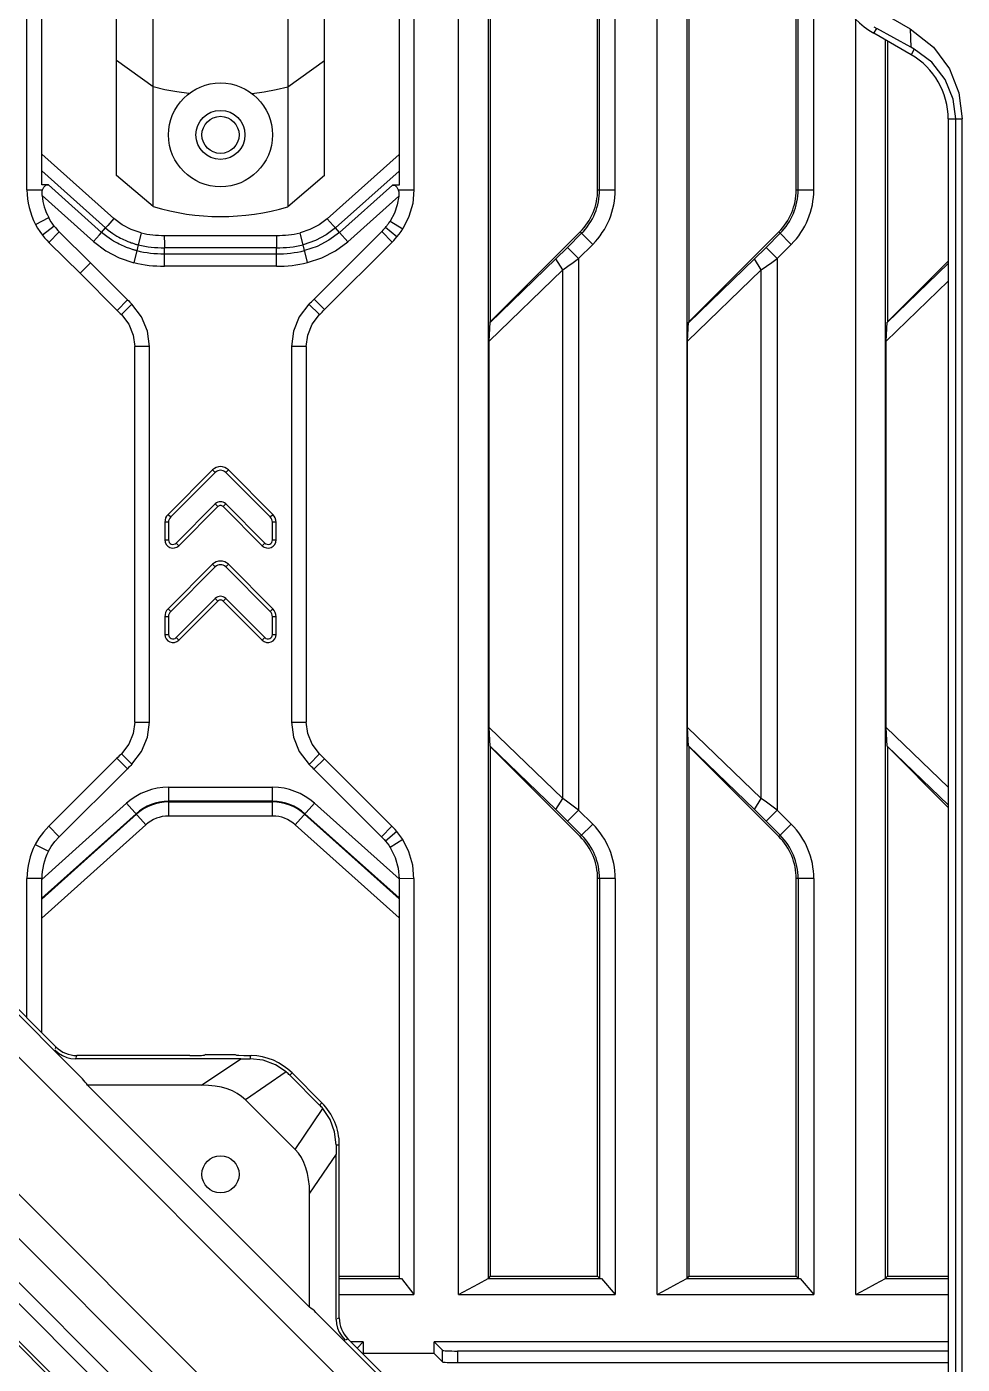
# Model space of a CAD drawing. Header units: millimetres. Extents: x -3132 to 28633, y 682 to 5849.
# Drawn here: x 23672.9 to 23735.8, y 2335.9 to 2426 of the extents above; entities that cross this region are included whole.
import ezdxf

# ---------------------------------------------------------------- set-up
doc = ezdxf.new("R2010")
doc.units = ezdxf.units.MM

# ---------------------------------------------------------------- blocks, each defined once
blk = doc.blocks.new('rtjg')
at = {"linetype": 'Continuous'}
for p, q in [((18380.42, 2018.723), (18380.42, 2251.809)), ((18382.417, 2251.809), (18382.417, 2019.788)), ((18393.79, 2018.723), (18393.79, 2251.809)), ((18395.787, 2251.809), (18395.787, 2019.788)), ((18382.559, 2193.417), (18382.559, 2084.216)), ((18395.929, 2193.417), (18395.929, 2084.216)), ((18359.853, 2091.984), (18359.853, 2185.635)), ((18368.92, 2185.647), (18368.92, 2091.972)), ((18351.359, 2093.106), (18351.359, 2184.513)), ((18352.363, 2093.451), (18352.359, 2184.434)), ((18376.419, 2184.456), (18376.419, 2093.431)), ((18377.419, 2184.511), (18377.419, 2093.107)), ((18389.785, 2093.106), (18389.785, 2184.513)), ((18389.919, 2093.106), (18389.919, 2184.513)), ((18390.973, 2093.106), (18390.973, 2184.513)), ((18403.155, 2093.106), (18403.155, 2184.513)), ((18403.289, 2093.106), (18403.289, 2184.513)), ((18404.343, 2093.106), (18404.343, 2184.513)), ((18357.389, 2094.075), (18357.389, 2183.544)), ((18371.389, 2094.064), (18371.389, 2183.555)), ((18408.337, 2105.385), (18410.837, 2103.942)), ((18407.16, 2018.723), (18407.16, 2104.596)), ((18408.389, 2103.653), (18408.575, 2103.976)), ((18410.889, 2102.21), (18408.389, 2103.653)), ((18410.874, 2102.709), (18408.575, 2103.976)), ((18409.157, 2103.21), (18409.157, 2019.788)), ((18410.837, 2103.942), (18410.874, 2102.709)), ((18409.299, 2103.128), (18409.299, 2084.216)), ((18411.105, 2102.584), (18410.874, 2102.709)), ((18411.105, 2102.584), (18410.889, 2102.21)), ((18359.853, 2100.035), (18357.389, 2101.81)), ((18371.389, 2101.801), (18368.92, 2100.025)), ((18413.389, 2097.88), (18414.337, 2097.88)), ((18413.389, 2097.88), (18413.389, 1996.696)), ((18413.904, 1996.696), (18413.904, 2097.88)), ((18414.337, 1996.696), (18414.337, 2097.88)), ((18273.315, 2095.59), (18358.389, 2010.516)), ((18357.202, 2091.17), (18352.361, 2095.514)), ((18376.419, 2095.491), (18371.582, 2091.165)), ((18356.653, 2090.545), (18352.363, 2094.394)), ((18376.419, 2094.375), (18372.131, 2090.54)), ((18352.804, 2093.453), (18352.362, 2093.452)), ((18352.804, 2093.453), (18356.38, 2090.244)), ((18359.853, 2091.984), (18357.389, 2094.075)), ((18371.389, 2094.064), (18368.92, 2091.972)), ((18372.405, 2090.239), (18375.974, 2093.431)), ((18376.419, 2093.431), (18375.974, 2093.431)), ((18351.359, 2093.106), (18352.408, 2093.106)), ((18352.378, 2092.717), (18355.829, 2089.621)), ((18372.954, 2089.613), (18376.396, 2092.693)), ((18376.362, 2093.107), (18377.419, 2093.107)), ((18389.785, 2093.106), (18390.973, 2093.106)), ((18403.155, 2093.106), (18404.343, 2093.106)), ((18355.806, 2010.271), (18274.784, 2091.292)), ((18351.933, 2090.78), (18352.82, 2091.242)), ((18353.187, 2090.672), (18352.401, 2090.054)), ((18356.799, 2090.714), (18356.653, 2090.545)), ((18357.202, 2091.17), (18356.799, 2090.714)), ((18371.582, 2091.165), (18371.983, 2090.706)), ((18371.983, 2090.706), (18372.131, 2090.54)), ((18375.82, 2091.005), (18376.671, 2090.479)), ((18352.841, 2089.565), (18353.536, 2090.284)), ((18355.639, 2088.199), (18353.536, 2090.284)), ((18356.38, 2090.244), (18356.653, 2090.545)), ((18359.052, 2090.215), (18358.56, 2088.204)), ((18360.607, 2090.041), (18368.171, 2090.041)), ((18370.245, 2088.208), (18369.748, 2090.218)), ((18375.243, 2090.303), (18370.687, 2085.747)), ((18372.405, 2090.239), (18372.131, 2090.54)), ((18372.405, 2090.239), (18372.954, 2089.614)), ((18375.944, 2089.59), (18375.243, 2090.303)), ((18376.263, 2089.936), (18375.498, 2090.58)), ((18388.613, 2090.278), (18382.559, 2084.216)), ((18387.758, 2089.233), (18388.708, 2090.183)), ((18389.453, 2089.438), (18388.613, 2090.278)), ((18401.983, 2090.278), (18395.929, 2084.216)), ((18401.128, 2089.233), (18402.078, 2090.183)), ((18402.823, 2089.438), (18401.983, 2090.278)), ((18352.858, 2089.549), (18354.933, 2087.491)), ((18360.613, 2088.803), (18360.615, 2089.209)), ((18360.613, 2088.803), (18368.165, 2088.802)), ((18368.163, 2089.209), (18360.615, 2089.209)), ((18368.165, 2088.802), (18368.163, 2089.209)), ((18371.394, 2085.04), (18375.944, 2089.59)), ((18387.758, 2089.233), (18388.503, 2088.488)), ((18388.503, 2088.488), (18389.453, 2089.438)), ((18401.128, 2089.233), (18401.873, 2088.488)), ((18401.873, 2088.488), (18402.823, 2089.438)), ((18354.933, 2087.491), (18355.639, 2088.199)), ((18358.137, 2085.696), (18355.639, 2088.199)), ((18368.157, 2087.97), (18360.62, 2087.97)), ((18386.972, 2088.46), (18382.545, 2084.185)), ((18387.434, 2087.715), (18386.972, 2088.46)), ((18388.503, 2088.488), (18388.503, 2051.344)), ((18400.342, 2088.46), (18395.915, 2084.185)), ((18400.804, 2087.715), (18400.342, 2088.46)), ((18401.873, 2088.488), (18401.873, 2051.344)), ((18413.389, 2088.148), (18409.285, 2084.185)), ((18413.389, 2088.311), (18409.299, 2084.216)), ((18354.933, 2087.491), (18357.43, 2084.989)), ((18382.473, 2082.924), (18387.434, 2087.715)), ((18387.434, 2052.117), (18387.434, 2087.715)), ((18395.843, 2082.924), (18400.804, 2087.715)), ((18400.804, 2052.117), (18400.804, 2087.715)), ((18302.476, 2086.228), (18353.312, 2035.392)), ((18409.213, 2082.924), (18413.389, 2086.956)), ((18357.43, 2084.989), (18358.137, 2085.696)), ((18357.717, 2084.704), (18358.424, 2085.411)), ((18371.055, 2084.703), (18370.346, 2085.408)), ((18370.687, 2085.747), (18371.394, 2085.04)), ((18382.473, 2082.924), (18382.542, 2084.188)), ((18382.545, 2084.185), (18382.555, 2084.22)), ((18395.843, 2082.924), (18395.912, 2084.188)), ((18395.915, 2084.185), (18395.925, 2084.22)), ((18409.213, 2082.924), (18409.282, 2084.188)), ((18404.707, 1965.612), (18287.752, 2082.567)), ((18359.612, 2082.567), (18358.612, 2082.567)), ((18358.612, 2057.263), (18358.612, 2082.567)), ((18359.612, 2057.264), (18359.612, 2082.568)), ((18370.164, 2082.569), (18369.164, 2082.569)), ((18369.164, 2082.568), (18369.164, 2057.264)), ((18370.164, 2082.569), (18370.163, 2057.265)), ((18382.473, 2056.908), (18382.473, 2082.924)), ((18395.843, 2056.908), (18395.843, 2082.924)), ((18409.213, 2056.908), (18409.213, 2082.924)), ((18363.859, 2074.254), (18360.859, 2071.254)), ((18361.035, 2071.077), (18364.035, 2074.077)), ((18364.035, 2074.077), (18363.859, 2074.254)), ((18364.919, 2074.254), (18364.742, 2074.077)), ((18364.742, 2074.077), (18367.742, 2071.077)), ((18367.919, 2071.254), (18364.919, 2074.254)), ((18364.035, 2071.956), (18361.401, 2069.322)), ((18361.578, 2069.145), (18364.212, 2071.779)), ((18364.212, 2071.779), (18364.035, 2071.956)), ((18364.742, 2071.956), (18364.566, 2071.779)), ((18364.566, 2071.779), (18367.2, 2069.145)), ((18367.377, 2069.322), (18364.742, 2071.956)), ((18355.091, 2033.24), (18317.457, 2070.873)), ((18360.859, 2071.254), (18361.035, 2071.077)), ((18367.742, 2071.077), (18367.919, 2071.254)), ((18360.889, 2070.724), (18360.639, 2070.724)), ((18360.639, 2070.724), (18360.639, 2069.534)), ((18360.889, 2070.724), (18360.889, 2069.534)), ((18368.139, 2070.724), (18367.889, 2070.724)), ((18367.889, 2069.534), (18367.889, 2070.724)), ((18368.139, 2069.534), (18368.139, 2070.724)), ((18316.044, 2069.459), (18398.858, 1986.646)), ((18360.639, 2069.534), (18360.889, 2069.534)), ((18361.401, 2069.322), (18361.578, 2069.145)), ((18367.2, 2069.145), (18367.377, 2069.322)), ((18367.889, 2069.534), (18368.139, 2069.534)), ((18363.859, 2067.89), (18360.859, 2064.89)), ((18361.035, 2064.713), (18364.035, 2067.713)), ((18364.035, 2067.713), (18363.859, 2067.89)), ((18364.919, 2067.89), (18364.742, 2067.713)), ((18364.742, 2067.713), (18367.742, 2064.713)), ((18367.919, 2064.89), (18364.919, 2067.89)), ((18364.035, 2065.592), (18361.401, 2062.958)), ((18361.578, 2062.781), (18364.212, 2065.415)), ((18364.212, 2065.415), (18364.035, 2065.592)), ((18364.742, 2065.592), (18364.566, 2065.415)), ((18364.566, 2065.415), (18367.2, 2062.781)), ((18367.377, 2062.958), (18364.742, 2065.592)), ((18360.859, 2064.89), (18361.035, 2064.713)), ((18367.742, 2064.713), (18367.919, 2064.89)), ((18360.889, 2064.36), (18360.639, 2064.36)), ((18360.639, 2064.36), (18360.639, 2063.17)), ((18360.889, 2064.36), (18360.889, 2063.17)), ((18368.139, 2064.36), (18367.889, 2064.36)), ((18367.889, 2063.17), (18367.889, 2064.36)), ((18368.139, 2063.17), (18368.139, 2064.36)), ((18360.639, 2063.17), (18360.889, 2063.17)), ((18361.401, 2062.958), (18361.578, 2062.781)), ((18367.2, 2062.781), (18367.377, 2062.958)), ((18367.889, 2063.17), (18368.139, 2063.17)), ((18405.146, 1971.131), (18316.044, 2060.234)), ((18315.293, 2057.992), (18405.137, 1968.148)), ((18358.612, 2057.263), (18359.612, 2057.263)), ((18369.163, 2057.265), (18370.163, 2057.265)), ((18387.434, 2052.117), (18382.473, 2056.908)), ((18382.542, 2055.644), (18382.473, 2056.908)), ((18400.804, 2052.117), (18395.843, 2056.908)), ((18395.912, 2055.644), (18395.843, 2056.908)), ((18413.389, 2052.875), (18409.213, 2056.908)), ((18409.282, 2055.644), (18409.213, 2056.908)), ((18382.542, 2055.63), (18382.559, 2055.63)), ((18382.545, 2055.647), (18386.972, 2051.372)), ((18382.559, 2055.63), (18382.559, 2019.942)), ((18382.559, 2055.616), (18388.613, 2049.554)), ((18395.912, 2055.63), (18395.929, 2055.63)), ((18395.915, 2055.647), (18400.342, 2051.372)), ((18395.929, 2055.63), (18395.929, 2019.942)), ((18395.929, 2055.616), (18401.983, 2049.554)), ((18409.282, 2055.63), (18409.299, 2055.63)), ((18409.285, 2055.647), (18413.389, 2051.684)), ((18409.299, 2055.63), (18409.299, 2019.942)), ((18409.299, 2055.616), (18413.389, 2051.521)), ((18357.418, 2054.831), (18352.825, 2050.25)), ((18358.124, 2054.123), (18357.418, 2054.831)), ((18357.722, 2055.132), (18358.43, 2054.426)), ((18371.059, 2055.125), (18370.351, 2054.419)), ((18371.385, 2054.801), (18370.678, 2054.094)), ((18375.928, 2050.258), (18371.385, 2054.801)), ((18353.526, 2049.537), (18358.124, 2054.123)), ((18370.678, 2054.094), (18375.232, 2049.54)), ((18360.888, 2052.878), (18367.897, 2052.878)), ((18360.888, 2052.878), (18360.888, 2050.936)), ((18367.897, 2050.936), (18367.897, 2052.878)), ((18367.897, 2051.929), (18360.888, 2051.929)), ((18360.888, 2051.885), (18367.897, 2051.885)), ((18386.972, 2051.372), (18387.434, 2052.117)), ((18400.342, 2051.372), (18400.804, 2052.117)), ((18358.069, 2051.799), (18352.359, 2046.675)), ((18358.703, 2051.093), (18352.359, 2045.401)), ((18352.359, 2045.341), (18358.732, 2051.06)), ((18359.366, 2050.354), (18358.069, 2051.799)), ((18370.711, 2051.803), (18369.416, 2050.356)), ((18370.049, 2051.063), (18376.419, 2045.365)), ((18376.419, 2045.424), (18370.078, 2051.096)), ((18376.419, 2046.706), (18370.711, 2051.803)), ((18388.503, 2051.344), (18387.758, 2050.599)), ((18389.453, 2050.394), (18388.503, 2051.344)), ((18401.873, 2051.344), (18401.128, 2050.599)), ((18402.823, 2050.394), (18401.873, 2051.344)), ((18352.359, 2044.067), (18359.366, 2050.354)), ((18352.825, 2050.25), (18353.526, 2049.537)), ((18367.897, 2050.936), (18360.888, 2050.936)), ((18369.416, 2050.356), (18376.419, 2044.092)), ((18375.928, 2050.258), (18375.232, 2049.54)), ((18387.758, 2050.599), (18388.708, 2049.649)), ((18388.613, 2049.554), (18389.453, 2050.394)), ((18401.128, 2050.599), (18402.078, 2049.649)), ((18401.983, 2049.554), (18402.823, 2050.394)), ((18376.265, 2049.894), (18375.499, 2049.251)), ((18376.665, 2049.363), (18375.821, 2048.826)), ((18351.914, 2049.016), (18352.806, 2048.563)), ((18352.359, 2046.726), (18351.359, 2046.726)), ((18351.359, 2037.345), (18351.359, 2046.726)), ((18352.359, 2036.345), (18352.359, 2046.726)), ((18377.419, 2046.722), (18376.419, 2046.706)), ((18376.419, 2046.705), (18376.419, 2019.811)), ((18377.419, 2046.722), (18377.419, 2018.723)), ((18390.973, 2046.726), (18389.785, 2046.726)), ((18389.785, 2019.942), (18389.785, 2046.726)), ((18389.919, 2046.726), (18389.919, 2019.808)), ((18390.973, 2046.726), (18390.973, 2018.723)), ((18404.343, 2046.726), (18403.155, 2046.726)), ((18403.155, 2019.942), (18403.155, 2046.726)), ((18403.289, 2046.726), (18403.289, 2019.808)), ((18404.343, 2046.726), (18404.343, 2018.723)), ((18353.312, 2035.392), (18353.254, 2035.252)), ((18354.661, 2034.67), (18354.719, 2034.809)), ((18362.315, 2034.809), (18354.719, 2034.809)), ((18363.402, 2034.879), (18363.306, 2034.841)), ((18363.402, 2034.879), (18365.376, 2034.879)), ((18365.376, 2034.879), (18365.471, 2034.841)), ((18365.952, 2034.814), (18366.463, 2034.809)), ((18366.38, 2034.81), (18366.38, 2034.593)), ((18365.75, 2034.592), (18354.604, 2034.592)), ((18363.12, 2032.809), (18365.75, 2034.592)), ((18368.821, 2033.704), (18366.063, 2031.834)), ((18369.057, 2033.487), (18369.208, 2033.638)), ((18371.066, 2031.478), (18369.057, 2033.487)), ((18369.208, 2033.638), (18371.217, 2031.629)), ((18355.433, 2032.809), (18370.389, 2017.853)), ((18363.12, 2032.809), (18355.433, 2032.809)), ((18369.413, 2028.483), (18366.063, 2031.834)), ((18369.413, 2028.483), (18371.283, 2031.241)), ((18371.217, 2031.629), (18371.066, 2031.478)), ((18372.173, 2028.8), (18372.389, 2028.8)), ((18372.389, 2017.139), (18372.389, 2028.8)), ((18372.172, 2028.17), (18370.389, 2025.541)), ((18372.172, 2017.025), (18372.172, 2028.17)), ((18370.389, 2017.853), (18370.389, 2025.541)), ((18372.389, 2019.942), (18376.419, 2019.942)), ((18372.389, 2019.797), (18376.572, 2019.797)), ((18376.419, 2019.811), (18376.572, 2019.797)), ((18376.572, 2019.797), (18377.419, 2018.723)), ((18382.559, 2019.942), (18382.413, 2019.789)), ((18382.559, 2019.942), (18389.785, 2019.942)), ((18389.785, 2019.942), (18389.919, 2019.808)), ((18389.919, 2019.808), (18390.049, 2019.797)), ((18390.049, 2019.797), (18390.973, 2018.723)), ((18395.929, 2019.942), (18395.783, 2019.789)), ((18395.929, 2019.942), (18403.155, 2019.942)), ((18403.155, 2019.942), (18403.289, 2019.808)), ((18403.289, 2019.808), (18403.419, 2019.797)), ((18403.419, 2019.797), (18404.343, 2018.723)), ((18409.299, 2019.942), (18409.153, 2019.789)), ((18409.299, 2019.942), (18413.389, 2019.942)), ((18372.389, 2018.723), (18377.419, 2018.723)), ((18380.42, 2018.723), (18390.973, 2018.723)), ((18393.79, 2018.723), (18404.343, 2018.723)), ((18407.16, 2018.723), (18413.389, 2018.723)), ((18400.271, 1988.059), (18370.819, 2017.511)), ((18372.389, 2017.139), (18372.249, 2017.081)), ((18372.832, 2015.674), (18372.972, 2015.732)), ((18372.972, 2015.732), (18400.314, 1988.39)), ((18374.007, 2015.528), (18373.176, 2015.528)), ((18373.592, 2015.112), (18374.007, 2015.528)), ((18374.007, 2015.528), (18374.007, 2014.748)), ((18413.389, 2015.528), (18378.77, 2015.528)), ((18379.339, 2014.959), (18378.77, 2015.528)), ((18378.77, 2014.748), (18378.77, 2015.528)), ((18379.339, 2014.179), (18379.339, 2014.959)), ((18378.77, 2014.748), (18374.007, 2014.748)), ((18379.339, 2014.179), (18378.77, 2014.748)), ((18413.389, 2014.909), (18380.338, 2014.909)), ((18380.338, 2014.909), (18380.338, 2014.13)), ((18380.338, 2014.13), (18413.389, 2014.13))]:
    blk.add_line(p, q, dxfattribs=at)
for points in [[(18410.837, 2103.942), (18412.397, 2102.717), (18413.47, 2101.254), (18414.111, 2099.642), (18414.337, 2097.88)], [(18413.904, 2097.88), (18413.736, 2099.21), (18413.195, 2100.543), (18412.294, 2101.706), (18411.105, 2102.584)], [(18362.26, 2099.588), (18361.451, 2099.701), (18360.648, 2099.85), (18359.853, 2100.035)], [(18368.92, 2100.025), (18368.128, 2099.843), (18367.329, 2099.696), (18366.522, 2099.584)], [(18352.408, 2093.106), (18352.502, 2093.299), (18352.638, 2093.415), (18352.802, 2093.452)], [(18375.974, 2093.431), (18376.141, 2093.393), (18376.272, 2093.282), (18376.362, 2093.107)], [(18352.378, 2092.717), (18352.372, 2092.858), (18352.382, 2092.988), (18352.408, 2093.106)], [(18376.396, 2092.693), (18376.291, 2092.106), (18376.098, 2091.539), (18375.819, 2091.005)], [(18376.362, 2093.106), (18376.392, 2092.982), (18376.403, 2092.843), (18376.396, 2092.693)], [(18377.419, 2093.106), (18377.333, 2092.19), (18377.081, 2091.304), (18376.671, 2090.479)], [(18274.784, 2091.603), (18275.168, 2091.217), (18275.543, 2090.841), (18356.023, 2010.36)], [(18351.933, 2090.781), (18352.068, 2090.537), (18352.225, 2090.292), (18352.401, 2090.054)], [(18353.187, 2090.672), (18353.048, 2090.861), (18352.926, 2091.051), (18352.82, 2091.242)], [(18359.052, 2090.215), (18358.385, 2090.437), (18357.762, 2090.759), (18357.202, 2091.17)], [(18371.582, 2091.165), (18371.029, 2090.759), (18370.411, 2090.439), (18369.748, 2090.218)], [(18375.498, 2090.58), (18375.542, 2090.632), (18375.582, 2090.681), (18375.618, 2090.726), (18375.652, 2090.769), (18375.682, 2090.81), (18375.71, 2090.848), (18375.736, 2090.883), (18375.76, 2090.917), (18375.781, 2090.948), (18375.801, 2090.978), (18375.819, 2091.005)], [(18352.401, 2090.054), (18352.542, 2089.883), (18352.691, 2089.718), (18352.858, 2089.549)], [(18355.829, 2089.621), (18356.043, 2089.862), (18356.233, 2090.077), (18356.38, 2090.244)], [(18358.758, 2089.012), (18358.72, 2089.022), (18358.682, 2089.031), (18358.643, 2089.042), (18358.602, 2089.053), (18358.558, 2089.065), (18358.511, 2089.079), (18358.461, 2089.094), (18358.406, 2089.111), (18358.347, 2089.13), (18358.283, 2089.151), (18358.214, 2089.176), (18358.138, 2089.203), (18358.056, 2089.234), (18357.968, 2089.269), (18357.876, 2089.308), (18357.778, 2089.351), (18357.675, 2089.398), (18357.566, 2089.452), (18357.449, 2089.512), (18357.325, 2089.58), (18357.191, 2089.657), (18357.048, 2089.746), (18356.894, 2089.847), (18356.731, 2089.963), (18356.559, 2090.095), (18356.38, 2090.244)], [(18356.653, 2090.545), (18356.823, 2090.403), (18356.984, 2090.28), (18357.137, 2090.173), (18357.28, 2090.08), (18357.413, 2089.998), (18357.539, 2089.926), (18357.656, 2089.862), (18357.765, 2089.806), (18357.868, 2089.757), (18357.964, 2089.713), (18358.056, 2089.673), (18358.143, 2089.637), (18358.225, 2089.605), (18358.301, 2089.576), (18358.371, 2089.551), (18358.435, 2089.529), (18358.495, 2089.509), (18358.551, 2089.491), (18358.603, 2089.475), (18358.652, 2089.461), (18358.698, 2089.448), (18358.742, 2089.436), (18358.783, 2089.425), (18358.82, 2089.415), (18358.854, 2089.407)], [(18360.607, 2090.041), (18360.615, 2089.432), (18360.615, 2089.209)], [(18368.171, 2090.041), (18368.169, 2089.719), (18368.166, 2089.431), (18368.163, 2089.209)], [(18372.131, 2090.54), (18371.514, 2090.081), (18370.787, 2089.695), (18369.948, 2089.41)], [(18372.405, 2090.239), (18371.688, 2089.711), (18370.893, 2089.299), (18370.045, 2089.016)], [(18375.498, 2090.58), (18375.414, 2090.483), (18375.329, 2090.391), (18375.243, 2090.303)], [(18375.944, 2089.59), (18376.052, 2089.7), (18376.159, 2089.815), (18376.263, 2089.936)], [(18376.263, 2089.936), (18376.411, 2090.117), (18376.547, 2090.298), (18376.671, 2090.479)], [(18355.829, 2089.621), (18356.659, 2089.007), (18357.576, 2088.531), (18358.56, 2088.204)], [(18360.62, 2087.971), (18360.613, 2088.58), (18360.613, 2088.803)], [(18368.157, 2087.97), (18368.162, 2088.58), (18368.165, 2088.802)], [(18370.245, 2088.208), (18371.221, 2088.534), (18372.131, 2089.006), (18372.954, 2089.613)], [(18387.758, 2089.233), (18387.489, 2088.965), (18387.226, 2088.707), (18386.972, 2088.46)], [(18401.128, 2089.233), (18400.859, 2088.965), (18400.596, 2088.707), (18400.342, 2088.46)], [(18387.434, 2087.715), (18387.784, 2087.965), (18388.141, 2088.223), (18388.503, 2088.488)], [(18400.804, 2087.715), (18401.154, 2087.965), (18401.511, 2088.223), (18401.873, 2088.488)], [(18359.612, 2082.568), (18359.477, 2083.59), (18359.077, 2084.556), (18358.424, 2085.411)], [(18370.346, 2085.408), (18369.696, 2084.554), (18369.298, 2083.589), (18369.164, 2082.568)], [(18357.717, 2084.704), (18358.211, 2084.056), (18358.511, 2083.331), (18358.612, 2082.568)], [(18370.164, 2082.568), (18370.265, 2083.332), (18370.564, 2084.056), (18371.055, 2084.703)], [(18358.612, 2057.264), (18358.511, 2056.501), (18358.212, 2055.778), (18357.722, 2055.132)], [(18358.43, 2054.426), (18359.079, 2055.279), (18359.477, 2056.244), (18359.612, 2057.264)], [(18369.164, 2057.264), (18369.299, 2056.242), (18369.698, 2055.275), (18370.351, 2054.419)], [(18371.059, 2055.125), (18370.565, 2055.774), (18370.265, 2056.5), (18370.164, 2057.264)], [(18388.503, 2051.344), (18388.141, 2051.609), (18387.784, 2051.867), (18387.434, 2052.117)], [(18401.873, 2051.344), (18401.511, 2051.609), (18401.154, 2051.867), (18400.804, 2052.117)], [(18386.972, 2051.372), (18387.226, 2051.125), (18387.489, 2050.867), (18387.758, 2050.599)], [(18400.342, 2051.372), (18400.596, 2051.125), (18400.859, 2050.867), (18401.128, 2050.599)], [(18352.825, 2050.25), (18352.461, 2049.853), (18352.157, 2049.438), (18351.914, 2049.015)], [(18376.265, 2049.894), (18376.155, 2050.021), (18376.043, 2050.142), (18375.928, 2050.258)], [(18352.806, 2048.563), (18352.997, 2048.896), (18353.237, 2049.222), (18353.526, 2049.537)], [(18375.232, 2049.54), (18375.322, 2049.448), (18375.412, 2049.352), (18375.499, 2049.251)], [(18375.499, 2049.251), (18375.617, 2049.107), (18375.722, 2048.969), (18375.82, 2048.825)], [(18376.67, 2049.356), (18376.542, 2049.541), (18376.409, 2049.717), (18376.265, 2049.894)], [(18377.419, 2046.703), (18377.334, 2047.637), (18377.081, 2048.529), (18376.67, 2049.356)], [(18375.82, 2048.825), (18376.156, 2048.148), (18376.355, 2047.436), (18376.419, 2046.706)], [(18353.231, 2035.196), (18353.487, 2034.97), (18353.759, 2034.801), (18354.039, 2034.685), (18354.321, 2034.617), (18354.604, 2034.592)], [(18365.474, 2034.84), (18365.628, 2034.825), (18365.952, 2034.814)], [(18368.821, 2033.704), (18368.086, 2034.19), (18367.261, 2034.492), (18366.38, 2034.593)], [(18372.173, 2028.8), (18372.071, 2029.675), (18371.768, 2030.506), (18371.283, 2031.241)], [(18380.42, 2018.723), (18381.095, 2019.08), (18381.759, 2019.433), (18382.418, 2019.785)], [(18382.418, 2019.785), (18384.961, 2019.788), (18387.505, 2019.794), (18390.049, 2019.797)], [(18393.79, 2018.723), (18394.465, 2019.08), (18395.129, 2019.433), (18395.788, 2019.785)], [(18395.788, 2019.785), (18398.331, 2019.788), (18400.875, 2019.794), (18403.419, 2019.797)], [(18407.16, 2018.723), (18407.835, 2019.08), (18408.499, 2019.433), (18409.158, 2019.785)], [(18409.158, 2019.785), (18411.701, 2019.788), (18413.389, 2019.792)], [(18372.172, 2017.025), (18372.197, 2016.742), (18372.265, 2016.46), (18372.381, 2016.179), (18372.549, 2015.907), (18372.776, 2015.651)]]:
    blk.add_lwpolyline(points, dxfattribs=at)
for centre, radius in [((18364.389, 2096.809), 3.5), ((18364.389, 2096.809), 1.65), ((18364.389, 2096.809), 1.25), ((18364.389, 2026.809), 1.25)]:
    blk.add_circle(centre, radius, dxfattribs=at)
for centre, radius, start, end in [((18411.389, 2108.849), 6, 180, 240), ((18408.389, 2097.88), 5, 0, 60), ((18356.359, 2093.106), 5, 180.00002, 207.72076), ((18356.359, 2093.106), 4, 185.58183, 207.78568), ((18385.785, 2093.106), 4, 315, 0), ((18385.785, 2093.106), 4.134, 315, 360), ((18385.785, 2093.106), 5.188, 315, 360), ((18399.155, 2093.106), 4, 315, 0), ((18399.155, 2093.106), 4.134, 315, 360), ((18399.155, 2093.106), 5.188, 315, 360), ((18356.273, 2093.1), 3.926, 218.18991, 225.81564), ((18360.504, 2096.145), 6.105, 256.24503, 270.96987), ((18368.283, 2096.15), 6.111, 268.95346, 283.8737), ((18360.504, 2096.145), 7.343, 256.2454, 270.85433), ((18360.504, 2096.145), 6.937, 256.2454, 270.91771), ((18368.283, 2096.15), 6.943, 269.00943, 283.87321), ((18368.283, 2096.15), 7.349, 269.0774, 283.87321), ((18360.504, 2096.145), 8.175, 256.24558, 270.81432), ((18368.283, 2096.15), 8.181, 269.12028, 283.87346), ((18413.722, 2141.429), 78.714, 225.07549, 225.37047), ((18314.893, 2141.537), 78.902, 314.65299, 315.00212), ((18413.722, 2141.429), 79.714, 225.07472, 225.36551), ((18314.893, 2141.537), 79.902, 314.65883, 315.00212), ((18364.389, 2073.724), 0.75, 45.00003, 134.99998), ((18364.389, 2073.724), 0.5, 45.00003, 134.99998), ((18364.389, 2071.602), 0.5, 44.99999, 134.99998), ((18364.389, 2071.602), 0.25, 44.99997, 134.99998), ((18361.389, 2070.724), 0.75, 135, 179.99995), ((18361.389, 2070.724), 0.5, 135, 179.99996), ((18367.389, 2070.724), 0.5, 0, 44.99999), ((18367.389, 2070.724), 0.75, 0, 44.99999), ((18361.189, 2069.534), 0.55, 180.00003, 315), ((18361.189, 2069.534), 0.3, 180.00003, 315), ((18367.589, 2069.534), 0.55, 225.00011, 0), ((18367.589, 2069.534), 0.3, 225.00006, 0), ((18364.389, 2067.36), 0.75, 45.00003, 134.99998), ((18364.389, 2067.36), 0.5, 45.00003, 134.99998), ((18364.389, 2065.238), 0.5, 44.99999, 134.99998), ((18364.389, 2065.238), 0.25, 44.99997, 134.99998), ((18361.389, 2064.36), 0.75, 135, 179.99995), ((18361.389, 2064.36), 0.5, 135, 179.99996), ((18367.389, 2064.36), 0.5, 0, 44.99999), ((18367.389, 2064.36), 0.75, 0, 44.99999), ((18361.189, 2063.17), 0.55, 180.00003, 315), ((18361.189, 2063.17), 0.3, 180.00003, 315), ((18367.589, 2063.17), 0.55, 225.00011, 0), ((18367.589, 2063.17), 0.3, 225.00006, 0), ((18413.686, 1998.415), 79.68, 134.61731, 134.92528), ((18314.869, 1998.286), 79.925, 44.99933, 45.3289), ((18413.686, 1998.415), 78.68, 134.61137, 134.92528), ((18314.869, 1998.286), 78.925, 44.99933, 45.33387), ((18360.888, 2048.657), 4.221, 90, 131.89966), ((18367.897, 2048.657), 4.221, 48.18708, 90), ((18360.888, 2048.657), 3.272, 90, 131.89966), ((18360.888, 2048.657), 3.228, 90, 131.89966), ((18367.897, 2048.657), 3.272, 48.18708, 90), ((18367.897, 2048.657), 3.228, 48.18708, 90), ((18360.888, 2048.657), 2.279, 90, 131.89966), ((18367.897, 2048.657), 2.279, 48.18708, 90), ((18385.785, 2046.726), 5.188, 0.00001, 44.99999), ((18399.155, 2046.726), 5.188, 0.00001, 44.99999), ((18385.785, 2046.726), 4, 0, 45), ((18385.785, 2046.726), 4.134, 0, 44.99999), ((18399.155, 2046.726), 4, 0, 45), ((18399.155, 2046.726), 4.134, 0, 44.99999), ((18356.359, 2046.726), 5, 152.7532, 180), ((18356.359, 2046.726), 4, 152.65263, 179.99999), ((18366.38, 2030.809), 4, 45, 88.80593), ((18368.389, 2028.8), 4, 0, 45)]:
    blk.add_arc(centre, radius, start, end, dxfattribs=at)
for centre, major_axis, ratio, start_param, end_param in [((18411.163, 2108.659), (4.09, 3.452), 0.998479, -2.819375, -2.776198), ((18364.407, 2109.76), (0, -18.45), 0.92139, -0.27117, 0.268696), ((18354.72, 2036.802), (0.762, 1.841), 0.999286, 2.749146, 3.534039), ((18362.315, 2034.844), (0.996, 0), 0.034921, -1.570796, -0.087266), ((18371.342, 2034.848), (9.136, 0.157), 0.022141, -2.22988, -2.145337), ((18352.194, 2033.309), (3.414, -1.414), 0.414214, 0.532718, 0.750492), ((18366.432, 2030.862), (2.625, 2.625), 0.999801, 0, 0.086501), ((18357.906, 2025.738), (8.456, 5.734), 0.489394, 0.093629, 0.625204), ((18368.441, 2028.853), (2.625, 2.625), 0.999801, -0.086501, 0), ((18363.318, 2020.326), (5.734, 8.456), 0.489394, -0.625204, -0.093629), ((18372.428, 2033.762), (0.157, 9.136), 0.022141, -4.137849, -4.053306), ((18370.889, 2014.615), (-1.414, 3.414), 0.414214, -0.750492, -0.532718), ((18374.381, 2017.14), (1.841, 0.762), 0.999286, 9.032331, 9.817225), ((18380.338, 2014.962), (1, 0), 0.052408, -3.089233, -1.570796), ((18380.338, 2014.182), (1, 0), 0.052408, -3.089233, -1.570796)]:
    blk.add_ellipse(centre, major_axis=major_axis, ratio=ratio, start_param=start_param, end_param=end_param, dxfattribs=at)
blk = doc.blocks.new('*U107')
blk.add_blockref('rtjg', (-18489.389, -2267.309))
blk = doc.blocks.new('*U108')
at = {"color": 0, "linetype": 'ByBlock', "lineweight": -2, "transparency": 16777216}
blk.add_blockref('*U107', (500, 0), dxfattribs=at)

msp = doc.modelspace()

# ---------------------------------------------------------------- block references
msp.add_blockref('*U108', (23310.901, 2589.228))

doc.saveas('drawing.dxf')
